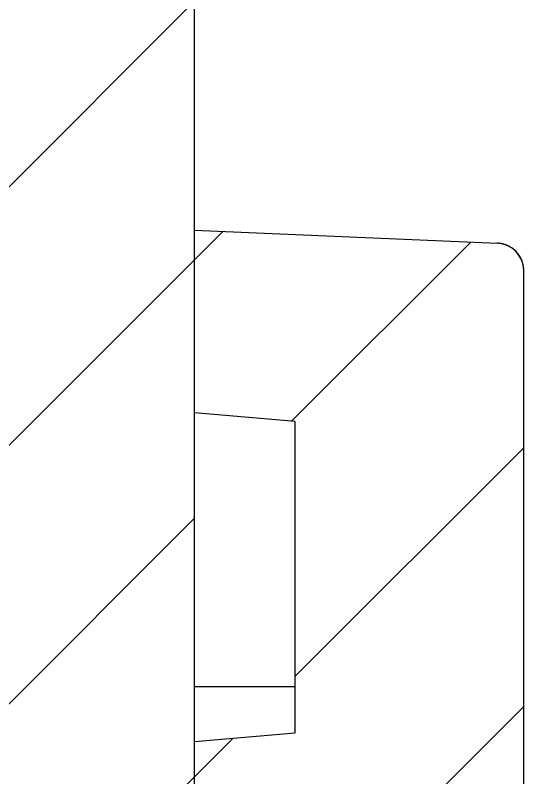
# Model space of a CAD drawing. Header units: millimetres. Extents: x 4625 to 5204, y 1432 to 1835.
# Drawn here: x 4848.31 to 4853.87, y 1711.47 to 1719.81 of the extents above; entities that cross this region are included whole.
import ezdxf

# ---------------------------------------------------------------- set-up
doc = ezdxf.new("R2010")
doc.units = ezdxf.units.MM
pattern_1 = [(45, (3863.7628, 1211.4677), (-1.4142136, 1.4142136), [])]

msp = doc.modelspace()

# ---------------------------------------------------------------- hatches: boundary and pattern name
at = {"linetype": 'Continuous'}
h = msp.add_hatch(dxfattribs=at)
h.set_pattern_fill('A', color=5, scale=2, angle=45, style=0, pattern_type=0)
h.set_pattern_definition(pattern_1)
edge = h.paths.add_edge_path()
edge.add_line((4835.5681, 1588.7355), (4835.5681, 1590.239))
edge.add_line((4835.5681, 1590.239), (4837.0681, 1590.2652))
edge.add_line((4837.0681, 1590.2652), (4837.0681, 1591.3176))
edge.add_line((4845.199, 1591.7437), (4837.0681, 1591.3176))
edge.add_spline(control_points=[(4847.5681, 1594.2403), (4847.5681, 1592.8359), (4846.6014, 1591.8172), (4845.199, 1591.7437)], knot_values=[0, 0, 0, 0, 1, 1, 1, 1], weights=[1, 0.816916, 0.816916, 1], degree=3, periodic=0)
edge.add_line((4847.5681, 1594.2403), (4847.5681, 1735.2308))
edge.add_spline(control_points=[(4847.5681, 1735.2308), (4847.5681, 1736.0873), (4847.1629, 1736.8419), (4846.4488, 1737.3149)], knot_values=[0, 0, 0, 0, 1, 1, 1, 1], weights=[1, 0.92066, 0.92066, 1], degree=3, periodic=0)
edge.add_spline(control_points=[(4846.4488, 1737.3149), (4846.289, 1737.4209), (4846.1058, 1737.4778), (4845.914, 1737.4811)], knot_values=[0, 0, 0, 0, 1, 1, 1, 1], weights=[1, 0.973328, 0.973328, 1], degree=3, periodic=0)
edge.add_line((4843.0681, 1737.5308), (4845.914, 1737.4811))
edge.add_line((4843.0681, 1737.5308), (4843.0681, 1738.4355))
edge.add_line((4844.0681, 1738.4355), (4843.0681, 1738.4355))
edge.add_line((4844.0681, 1738.4355), (4844.0681, 1739.7355))
edge.add_line((4844.0681, 1739.7355), (4843.0681, 1739.7355))
edge.add_line((4843.0681, 1739.7355), (4843.0681, 1740.4658))
edge.add_line((4843.5698, 1740.6657), (4843.0681, 1740.4658))
edge.add_line((4845.0681, 1740.6526), (4843.5698, 1740.6657))
edge.add_spline(control_points=[(4845.0681, 1740.6526), (4845.1322, 1740.4007), (4845.3288, 1740.2308), (4845.5873, 1740.2038)], knot_values=[0, 0, 0, 0, 1, 1, 1, 1], weights=[1, 0.880203, 0.880203, 1], degree=3, periodic=0)
edge.add_spline(control_points=[(4850.0681, 1735.2308), (4850.0681, 1737.9236), (4848.2656, 1739.9242), (4845.5873, 1740.2038)], knot_values=[0, 0, 0, 0, 1, 1, 1, 1], weights=[1, 0.828608, 0.828608, 1], degree=3, periodic=0)
edge.add_line((4850.0681, 1726.2355), (4850.0681, 1735.2308))
edge.add_line((4849.5681, 1726.2268), (4850.0681, 1726.2355))
edge.add_line((4849.5681, 1725.2355), (4849.5681, 1726.2268))
edge.add_line((4850.2681, 1725.2233), (4849.5681, 1725.2355))
edge.add_line((4850.2681, 1684.7355), (4850.2681, 1725.2233))
edge.add_line((4850.2681, 1684.7355), (4850.0681, 1684.7321))
edge.add_line((4850.0681, 1644.739), (4850.0681, 1684.7321))
edge.add_line((4850.2681, 1644.7355), (4850.0681, 1644.739))
edge.add_line((4850.2681, 1604.2478), (4850.2681, 1644.7355))
edge.add_line((4850.2681, 1604.2478), (4849.5681, 1604.2355))
edge.add_line((4849.5681, 1603.2443), (4849.5681, 1604.2355))
edge.add_line((4849.5681, 1603.2443), (4850.0681, 1603.2355))
edge.add_line((4850.0681, 1594.2403), (4850.0681, 1603.2355))
edge.add_spline(control_points=[(4850.0681, 1594.2403), (4850.0681, 1591.4315), (4848.1347, 1589.3941), (4845.3298, 1589.2471)], knot_values=[0, 0, 0, 0, 1, 1, 1, 1], weights=[1, 0.816916, 0.816916, 1], degree=3, periodic=0)
edge.add_line((4845.3298, 1589.2471), (4835.5681, 1588.7355))
h = msp.add_hatch(dxfattribs=at)
h.set_pattern_fill('DEFAULT__7', color=5, scale=2, angle=45, style=0, pattern_type=0)
h.set_pattern_definition(pattern_1)
edge = h.paths.add_edge_path()
edge.add_line((4850.2681, 1626.4655), (4850.2681, 1628.4655))
edge.add_line((4851.3681, 1628.5618), (4850.2681, 1628.4655))
edge.add_line((4851.3681, 1628.5618), (4851.3681, 1631.9655))
edge.add_line((4850.2681, 1632.0618), (4851.3681, 1631.9655))
edge.add_line((4850.2681, 1632.0618), (4850.2681, 1632.6655))
edge.add_line((4852.4681, 1634.1655), (4850.2681, 1632.6655))
edge.add_line((4852.4681, 1635.6655), (4852.4681, 1634.1655))
edge.add_line((4853.8681, 1635.7389), (4852.4681, 1635.6655))
edge.add_line((4853.8681, 1626.9099), (4853.8681, 1635.7389))
edge.add_spline(control_points=[(4853.8681, 1626.9099), (4853.8681, 1626.7402), (4853.7508, 1626.6176), (4853.5812, 1626.6102)], knot_values=[0, 0, 0, 0, 1, 1, 1, 1], weights=[1, 0.814909, 0.814909, 1], degree=3, periodic=0)
edge.add_line((4850.2681, 1626.4655), (4853.5812, 1626.6102))
edge = h.paths.add_edge_path()
edge.add_line((4850.2681, 1715.4655), (4850.2681, 1717.4655))
edge.add_line((4850.2681, 1717.4655), (4853.5812, 1717.3209))
edge.add_spline(control_points=[(4853.8681, 1717.0212), (4853.8681, 1717.1909), (4853.7508, 1717.3135), (4853.5812, 1717.3209)], knot_values=[0, 0, 0, 0, 1, 1, 1, 1], weights=[1, 0.814909, 0.814909, 1], degree=3, periodic=0)
edge.add_line((4853.8681, 1708.1922), (4853.8681, 1717.0212))
edge.add_line((4853.8681, 1708.1922), (4852.4681, 1708.2655))
edge.add_line((4852.4681, 1709.7655), (4852.4681, 1708.2655))
edge.add_line((4852.4681, 1709.7655), (4850.2681, 1711.2655))
edge.add_line((4850.2681, 1711.2655), (4850.2681, 1711.8693))
edge.add_line((4850.2681, 1711.8693), (4851.3681, 1711.9655))
edge.add_line((4851.3681, 1711.9655), (4851.3681, 1715.3693))
edge.add_line((4851.3681, 1715.3693), (4850.2681, 1715.4655))
edge = h.paths.add_edge_path()
edge.add_line((4853.8681, 1641.5922), (4853.8681, 1660.8398))
edge.add_line((4853.8681, 1641.5922), (4852.4681, 1641.6655))
edge.add_line((4852.4681, 1643.1655), (4852.4681, 1641.6655))
edge.add_line((4852.4681, 1643.1655), (4850.2681, 1644.6655))
edge.add_line((4850.2681, 1644.6655), (4850.2681, 1645.2693))
edge.add_line((4850.2681, 1645.2693), (4851.3681, 1645.3655))
edge.add_line((4851.3681, 1645.3655), (4851.3681, 1659.9655))
edge.add_line((4850.2681, 1660.0618), (4851.3681, 1659.9655))
edge.add_line((4850.2681, 1660.0618), (4850.2681, 1660.9655))
edge.add_line((4850.2681, 1660.9655), (4851.3681, 1660.9271))
edge.add_line((4851.3681, 1660.9271), (4853.8681, 1660.8398))
edge = h.paths.add_edge_path()
edge.add_line((4853.8681, 1683.0913), (4853.8681, 1702.3389))
edge.add_line((4851.3681, 1683.004), (4853.8681, 1683.0913))
edge.add_line((4850.2681, 1682.9655), (4851.3681, 1683.004))
edge.add_line((4850.2681, 1682.9655), (4850.2681, 1683.8693))
edge.add_line((4850.2681, 1683.8693), (4851.3681, 1683.9655))
edge.add_line((4851.3681, 1683.9655), (4851.3681, 1698.5655))
edge.add_line((4850.2681, 1698.6618), (4851.3681, 1698.5655))
edge.add_line((4850.2681, 1698.6618), (4850.2681, 1699.2655))
edge.add_line((4852.4681, 1700.7655), (4850.2681, 1699.2655))
edge.add_line((4852.4681, 1702.2655), (4852.4681, 1700.7655))
edge.add_line((4853.8681, 1702.3389), (4852.4681, 1702.2655))

# ---------------------------------------------------------------- linework, layer by layer
at = {"color": 7, "linetype": 'Continuous'}
for p, q in [((4850.2681, 1604.2478), (4850.2681, 1725.2233)), ((4850.2681, 1684.7355), (4850.2681, 1725.2233)), ((4850.2681, 1717.4655), (4853.5812, 1717.3209)), ((4850.2681, 1717.4655), (4853.5812, 1717.3209)), ((4850.2681, 1715.4655), (4850.2681, 1717.4655)), ((4853.8681, 1706.3055), (4853.8681, 1717.0212)), ((4853.8681, 1708.1922), (4853.8681, 1717.0212)), ((4851.3681, 1715.3693), (4850.2681, 1715.4655)), ((4851.3681, 1715.3693), (4850.2681, 1715.4655)), ((4851.3681, 1711.9655), (4851.3681, 1715.3693)), ((4851.3681, 1711.9655), (4851.3681, 1715.3693)), ((4851.3681, 1712.4703), (4850.2681, 1712.4703)), ((4850.2681, 1711.8693), (4851.3681, 1711.9655)), ((4850.2681, 1711.8693), (4851.3681, 1711.9655)), ((4850.2681, 1711.2655), (4850.2681, 1711.8693))]:
    msp.add_line(p, q, dxfattribs=at)
msp.add_arc((4853.5681, 1717.0212), 0.3, 0, 87.5, dxfattribs=at)
at = {"color": 7, "linetype": 'Continuous', "start_tangent": (0, 1), "end_tangent": (-0.999048, 0.043619)}
msp.add_spline([(4853.8681, 1717.0212), (4853.8681, 1717.0277), (4853.8678, 1717.0342), (4853.8675, 1717.0409), (4853.867, 1717.0475), (4853.8663, 1717.0542), (4853.8655, 1717.0609), (4853.8645, 1717.0677), (4853.8634, 1717.0745), (4853.8621, 1717.0813), (4853.8606, 1717.0881), (4853.8589, 1717.0949), (4853.8571, 1717.1017), (4853.8551, 1717.1086), (4853.853, 1717.1154), (4853.8506, 1717.1222), (4853.8481, 1717.1289), (4853.8454, 1717.1357), (4853.8426, 1717.1424), (4853.8395, 1717.149), (4853.8363, 1717.1556), (4853.8329, 1717.1622), (4853.8294, 1717.1687), (4853.8256, 1717.1751), (4853.8218, 1717.1814), (4853.8177, 1717.1877), (4853.8135, 1717.1938), (4853.8091, 1717.1999), (4853.8045, 1717.2059), (4853.7998, 1717.2118), (4853.795, 1717.2175), (4853.79, 1717.2231), (4853.7848, 1717.2286), (4853.7796, 1717.234), (4853.7742, 1717.2392), (4853.7686, 1717.2443), (4853.763, 1717.2493), (4853.7572, 1717.2541), (4853.7513, 1717.2587), (4853.7454, 1717.2632), (4853.7393, 1717.2676), (4853.7331, 1717.2717), (4853.7269, 1717.2757), (4853.7206, 1717.2796), (4853.7142, 1717.2832), (4853.7077, 1717.2867), (4853.7012, 1717.2901), (4853.6946, 1717.2932), (4853.688, 1717.2962), (4853.6813, 1717.299), (4853.6747, 1717.3016), (4853.6679, 1717.3041), (4853.6612, 1717.3064), (4853.6545, 1717.3085), (4853.6477, 1717.3104), (4853.641, 1717.3122), (4853.6343, 1717.3138), (4853.6275, 1717.3152), (4853.6208, 1717.3165), (4853.6141, 1717.3176), (4853.6075, 1717.3186), (4853.6009, 1717.3194), (4853.5943, 1717.32), (4853.5877, 1717.3205), (4853.5812, 1717.3209)], degree=3, dxfattribs=at)

doc.saveas('drawing.dxf')
